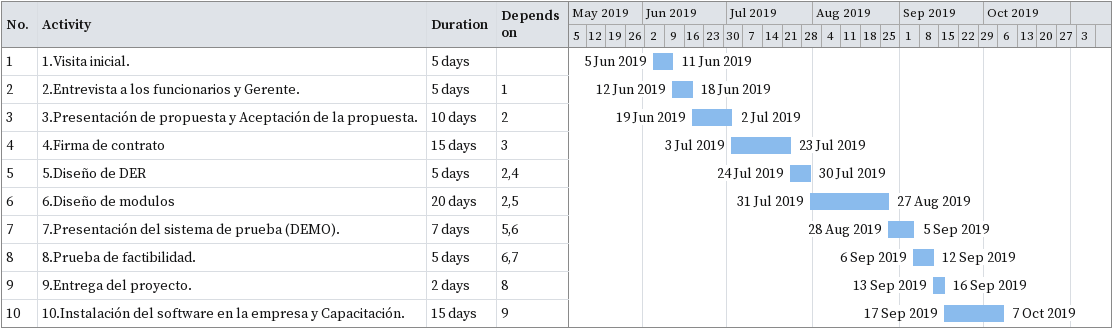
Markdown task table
| ID | Task | Duration | Start | Finish | Predecessors |
|---|---|---|---|---|---|
| 1 | 1.Visita inicial. | 5d | 2019-06-05 | 2019-06-11 |  |
| 2 | 2.Entrevista a los funcionarios y Gerente. | 5d | 2019-06-12 | 2019-06-18 | 1 |
| 3 | 3.Presentación de propuesta y Aceptación de la propuesta. | 10d | 2019-06-19 | 2019-07-02 | 2 |
| 4 | 4.Firma de contrato | 15d | 2019-07-03 | 2019-07-23 | 3 |
| 5 | 5.Diseño de DER | 5d | 2019-07-24 | 2019-07-30 | 2, 4 |
| 6 | 6.Diseño de modulos | 20d | 2019-07-31 | 2019-08-27 | 2, 5 |
| 7 | 7.Presentación del sistema de prueba (DEMO). | 7d | 2019-08-28 | 2019-09-05 | 5, 6 |
| 8 | 8.Prueba de factibilidad. | 5d | 2019-09-06 | 2019-09-12 | 6, 7 |
| 9 | 9.Entrega del proyecto. | 2d | 2019-09-13 | 2019-09-16 | 8 |
| 10 | 10.Instalación del software en la empresa y Capacitación. | 15d | 2019-09-17 | 2019-10-07 | 9 |
